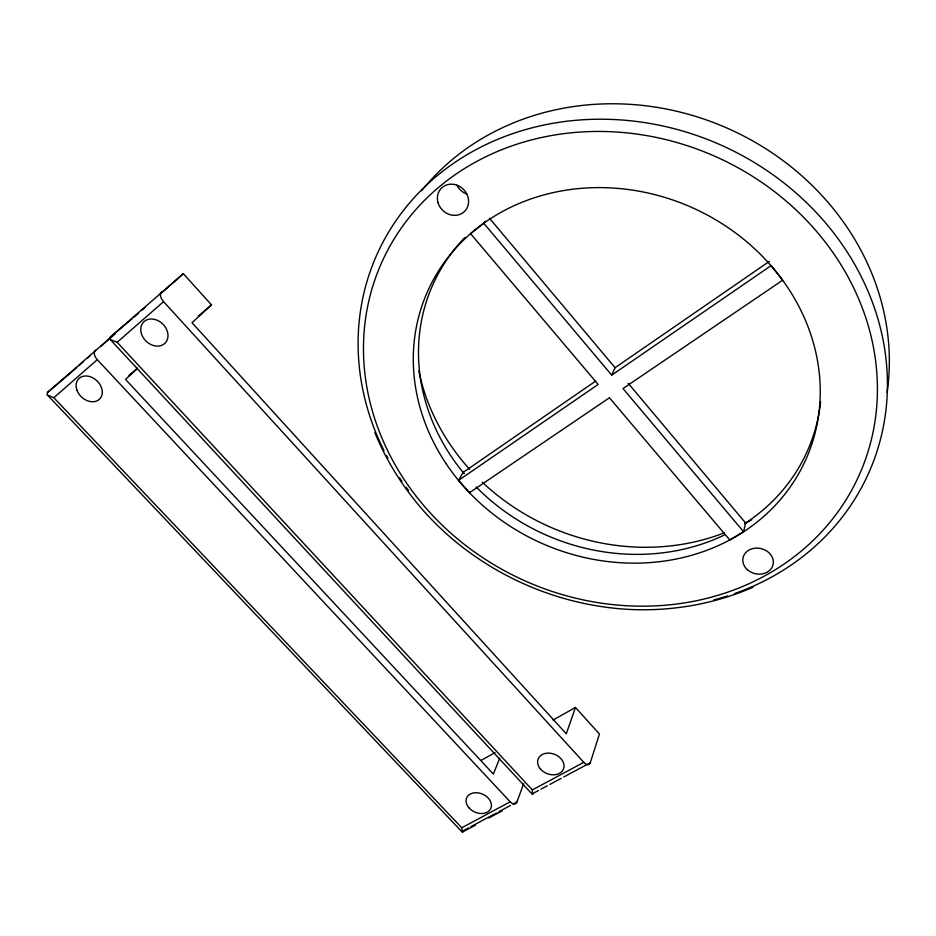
<?xml version="1.0" encoding="UTF-8"?>
<svg xmlns="http://www.w3.org/2000/svg" width="936" height="936" viewBox="0 0 936 936"><rect width="100%" height="100%" fill="white"/><g stroke="black" fill="none" stroke-linecap="round" stroke-linejoin="round"><path stroke-width="1.4" d="M47.408 395.05L53.773 397.66L461.787 827.775L462.115 831.975L47.116 394.711L47.49 392.465L115.128 333.614M110.308 339.628L117.105 342.225L532.35 789.925L532.42 794.418L109.875 339.125L110.237 337.182L183.327 273.698L211.513 304.89L192.009 322.709L566.292 733.801L575.453 707.476L599.438 734L590.277 762.793L563.741 776.985M595.682 381.069L463.121 472.411L458.511 480.39L469.462 492.734L609.43 397.765L729.764 539.967L743.617 531.765L745.629 523.013L628.15 383.233M513.068 804.094L516.883 802.058L523.704 783.654M499.719 758.172L493.366 774.06L125.518 379.419L137.416 368.608M485.339 221.2L483.748 223.236L611.699 375.137L615.081 367.696L769.345 261.39M469.462 492.734L470.036 491.716M532.853 794.418L533.415 793.26L538.481 790.499M462.606 831.999L463.355 830.688L468.456 827.962M71.218 372.411L76.705 367.579M78.893 365.648L83.292 361.787M87.68 357.915L89.879 355.984M100.854 346.32L115.116 333.754M134.117 317.023L138.493 313.174M141.769 310.284L145.045 307.394M160.36 293.916L183.327 273.698M53.878 397.683L97.285 359.681A8.401 5.125 45.5 0 1 95.472 350.181M117.211 342.237L163.578 301.661A8.681 4.879 46.8 0 1 161.46 292.044M110.272 337.147L131.941 318.895M47.525 392.43L70.141 373.324M128.981 375.336L137.522 368.047M198.385 316.099L211.513 304.89M483.748 223.236L470.539 233.649L598.151 384.45L458.511 480.39M611.699 375.137L771.03 265.672L773.323 268.351L782.636 280.238L623.002 388.557L743.617 531.765M745.629 523.013L744.787 523.563M481.057 760.43L495.05 752.579M553.106 720.018L575.453 707.476M462.431 832.116L475.453 825.119M461.787 827.775L510.19 801.813A7.699 4.352 63.6 0 0 516.883 802.058M532.35 789.925L583.771 762.337A7.933 4.118 62.6 0 0 590.277 762.793M471.007 826.593L496.501 812.963M499.04 811.594L510.518 805.463M541.008 789.153L547.326 785.772M549.853 784.427L561.226 778.342M488.767 817.994L502.246 810.798M753.024 587.188C716.672 603.158 676.857 610.506 637.217 609.71L636.538 609.699C556.733 607.546 478.542 571.756 425.026 512.46L424.558 511.957C403.72 488.463 386.697 461.659 374.833 432.561M97.285 359.681L510.19 801.813M163.578 301.661L583.771 762.337M489.469 218.252L615.081 367.696M464.104 473.604L463.121 472.411M421.668 190.722A261.167 234.877 23.2 0 1 725.692 127.495A261.167 234.877 23.2 0 1 887.129 392.406M383.994 450.661A269.065 239.862 23.4 0 1 509.406 134.796A269.065 239.862 23.4 0 1 862.325 278.788A269.065 239.862 23.4 0 1 734.409 593.635M727.611 595.916A269.065 239.862 23.4 0 1 713.805 599.918M408.658 490.71A269.065 239.862 23.4 0 1 406.119 487.235M402.012 481.373A269.065 239.862 23.4 0 1 399.637 477.805M387.925 458.23A269.065 239.862 23.4 0 1 386.591 455.715M751.807 519.691A217.386 195.273 23.2 0 1 744.67 523.61A204.902 182.649 23.4 0 0 820.626 401.661M724.382 532.806A217.386 195.273 23.2 0 1 482.274 482.192M469.65 469.31A217.386 195.273 23.2 0 1 418.825 370.948M724.253 535.064A204.902 182.649 23.4 0 1 476.131 486.895M463.835 473.288A204.902 182.649 23.4 0 1 464.806 237.592M466.666 193.998A15.818 14.379 45.8 0 1 456.955 185.211M540.388 768.924A13.619 10.354 21.7 0 0 563.062 769.872A13.619 10.354 21.7 0 0 548.999 753.129A13.619 10.354 21.7 0 0 540.388 768.924M141.418 333.743A15.046 11.969 44.4 0 0 164.514 343.652A15.046 11.969 44.4 0 0 157.201 320.252A15.046 11.969 44.4 0 0 141.418 333.743M468.913 807.768A13.186 9.758 23.8 0 0 490.616 808.856A13.186 9.758 23.8 0 0 476.716 792.745A13.186 9.758 23.8 0 0 468.913 807.768M76.834 389.867A14.578 11.197 43.3 0 0 99.122 399.508A14.578 11.197 43.3 0 0 91.611 377.243A14.578 11.197 43.3 0 0 76.834 389.867M416.391 496.513A261.331 232.561 23.5 0 0 857.774 478.179A261.331 232.561 23.5 0 0 587.2 131.672A261.331 232.561 23.5 0 0 416.391 496.513M446.296 463.964A206.973 183.924 23.5 0 0 798.209 474.493A206.973 183.924 23.5 0 0 605.791 187.703A206.973 183.924 23.5 0 0 446.296 463.964M438.118 202.878A16.392 14.765 44.7 0 0 464.502 211.454A16.392 14.765 44.7 0 0 456.394 184.989A16.392 14.765 44.7 0 0 438.118 202.878M747.466 569.755A15.409 12.882 13.1 0 0 772.914 565.262A15.409 12.882 13.1 0 0 753.854 548.367A15.409 12.882 13.1 0 0 747.466 569.755"/></g></svg>
